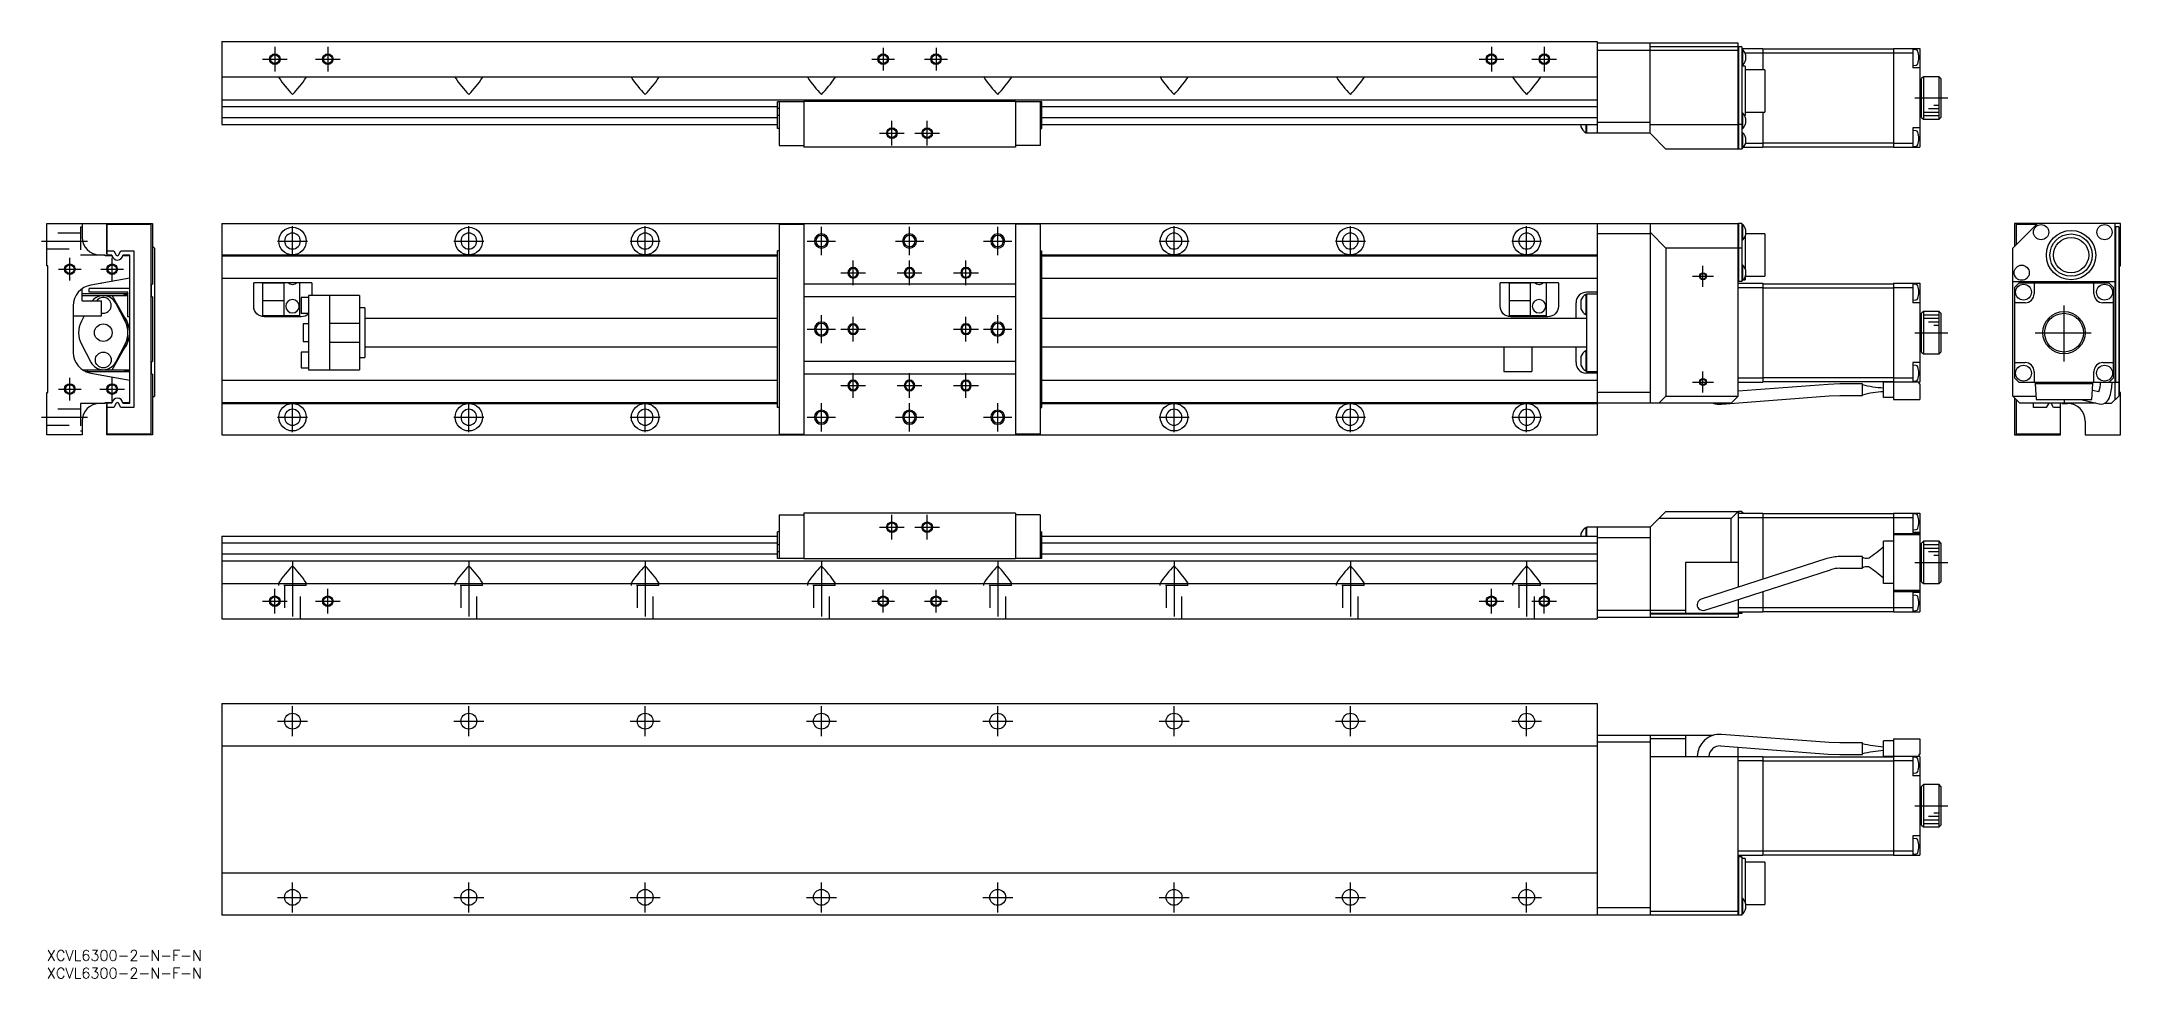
# Model space of a CAD drawing. Extents: x -2 to 588, y -8 to 258.
import ezdxf

# ---------------------------------------------------------------- set-up
doc = ezdxf.new("R2010")
doc.units = 0
doc.header["$LTSCALE"] = 0.5
doc.linetypes.add('CENTER', pattern=[50.8, 31.75, -6.35, 6.35, -6.35])
doc.linetypes.add('DASHED', pattern=[19.05, 12.7, -6.35])
for name, color, linetype in [('MSM_CENTER', 1, 'CENTER'), ('MSM_CONTINUOUS', 7, 'CONTINUOUS'), ('MSM_DASHED', 4, 'DASHED'), ('MSM_NARROW', 5, 'CONTINUOUS'), ('MSM_PART_NUMBER', 7, 'CONTINUOUS')]:
    doc.layers.add(name, color=color, linetype=linetype)
doc.styles.get("Standard").update_dxf_attribs({"font": 'txt.shx', "height": 3, "bigfont": 'bigfont.shx'})

# ---------------------------------------------------------------- blocks, each defined once
blk = doc.blocks.new('*U2')
at = {"layer": 'MSM_PART_NUMBER'}
blk.add_text('XCVL6300-2-N-F-N', height=3, dxfattribs=at).set_placement((0, -3))
blk = doc.blocks.new('*U3')
at = {"layer": 'MSM_PART_NUMBER'}
blk.add_text('XCVL6300-2-N-F-N', height=3, dxfattribs=at).set_placement((0, -8))

msp = doc.modelspace()

# ---------------------------------------------------------------- linework, layer by layer
at = {"layer": 'MSM_CENTER'}
for p, q in [((64.66, 256.34), (64.66, 249.34)), ((79.66, 256.34), (79.66, 249.34)), ((237.16, 256.07), (237.16, 249.61)), ((252.16, 256.07), (252.16, 249.61)), ((409.66, 256.34), (409.66, 249.34)), ((424.66, 256.34), (424.66, 249.34)), ((61.16, 252.84), (68.16, 252.84)), ((76.16, 252.84), (83.16, 252.84)), ((233.93, 252.84), (240.39, 252.84)), ((248.93, 252.84), (255.39, 252.84)), ((406.16, 252.84), (413.16, 252.84)), ((421.16, 252.84), (428.16, 252.84)), ((529.71, 241.84), (539.11, 241.84)), ((236.16, 231.84), (243.16, 231.84)), ((239.66, 228.34), (239.66, 235.34)), ((246.16, 231.84), (253.16, 231.84)), ((249.66, 228.34), (249.66, 235.34)), ((-1.5, 201.24), (11.5, 201.24)), ((65.41, 201.24), (73.91, 201.24)), ((69.66, 196.99), (69.66, 205.49)), ((115.41, 201.24), (123.91, 201.24)), ((119.66, 196.99), (119.66, 205.49)), ((165.41, 201.24), (173.91, 201.24)), ((169.66, 196.99), (169.66, 205.49)), ((215.66, 201.24), (223.66, 201.24)), ((219.66, 197.24), (219.66, 205.24)), ((240.66, 201.24), (248.66, 201.24)), ((244.66, 197.24), (244.66, 205.24)), ((265.66, 201.24), (273.66, 201.24)), ((269.66, 197.24), (269.66, 205.24)), ((315.41, 201.24), (323.91, 201.24)), ((319.66, 196.99), (319.66, 205.49)), ((365.41, 201.24), (373.91, 201.24)), ((369.66, 196.99), (369.66, 205.49)), ((415.41, 201.24), (423.91, 201.24)), ((419.66, 196.99), (419.66, 205.49)), ((6.5, 190.02), (6.5, 196.47)), ((18.5, 190.02), (18.5, 196.47)), ((228.66, 188.74), (228.66, 195.74)), ((244.66, 188.74), (244.66, 195.74)), ((260.66, 188.74), (260.66, 195.74)), ((3.27, 193.24), (9.73, 193.24)), ((15.27, 193.24), (21.73, 193.24)), ((225.16, 192.24), (232.16, 192.24)), ((241.16, 192.24), (248.16, 192.24)), ((257.16, 192.24), (264.16, 192.24)), ((466.66, 191.24), (472.66, 191.24)), ((469.66, 188.24), (469.66, 194.24)), ((572.05, 167.04), (572.05, 183.44)), ((219.66, 172.24), (219.66, 180.24)), ((228.66, 172.74), (228.66, 179.74)), ((260.66, 172.74), (260.66, 179.74)), ((269.66, 172.24), (269.66, 180.24)), ((215.66, 176.24), (223.66, 176.24)), ((225.16, 176.24), (232.16, 176.24)), ((257.16, 176.24), (264.16, 176.24)), ((265.66, 176.24), (273.66, 176.24)), ((529.71, 175.24), (539.11, 175.24)), ((563.85, 175.24), (580.25, 175.24)), ((3.27, 159.24), (9.73, 159.24)), ((6.5, 156.02), (6.5, 162.47)), ((15, 159.24), (22, 159.24)), ((18.5, 155.74), (18.5, 162.74)), ((225.16, 160.24), (232.16, 160.24)), ((228.66, 156.74), (228.66, 163.74)), ((241.16, 160.24), (248.16, 160.24)), ((244.66, 156.74), (244.66, 163.74)), ((257.16, 160.24), (264.16, 160.24)), ((260.66, 156.74), (260.66, 163.74)), ((466.66, 161.24), (472.66, 161.24)), ((469.66, 158.24), (469.66, 164.24)), ((69.66, 146.99), (69.66, 155.49)), ((119.66, 146.99), (119.66, 155.49)), ((169.66, 146.99), (169.66, 155.49)), ((219.66, 147.24), (219.66, 155.24)), ((244.66, 147.24), (244.66, 155.24)), ((269.66, 147.24), (269.66, 155.24)), ((319.66, 146.99), (319.66, 155.49)), ((369.66, 146.99), (369.66, 155.49)), ((419.66, 146.99), (419.66, 155.49)), ((-1.5, 151.24), (11.5, 151.24)), ((65.41, 151.24), (73.91, 151.24)), ((115.41, 151.24), (123.91, 151.24)), ((165.41, 151.24), (173.91, 151.24)), ((215.66, 151.24), (223.66, 151.24)), ((240.66, 151.24), (248.66, 151.24)), ((265.66, 151.24), (273.66, 151.24)), ((315.41, 151.24), (323.91, 151.24)), ((365.41, 151.24), (373.91, 151.24)), ((415.41, 151.24), (423.91, 151.24)), ((236.16, 120.04), (243.16, 120.04)), ((239.66, 116.54), (239.66, 123.54)), ((246.16, 120.04), (253.16, 120.04)), ((249.66, 116.54), (249.66, 123.54)), ((69.66, 110.54), (69.66, 92.04)), ((119.66, 110.54), (119.66, 92.04)), ((169.66, 110.54), (169.66, 92.04)), ((219.66, 110.54), (219.66, 92.04)), ((269.66, 110.54), (269.66, 92.04)), ((319.66, 110.54), (319.66, 92.04)), ((369.66, 110.54), (369.66, 92.04)), ((419.66, 110.54), (419.66, 92.04)), ((529.71, 110.04), (539.11, 110.04)), ((64.66, 95.54), (64.66, 102.54)), ((79.66, 95.54), (79.66, 102.54)), ((237.16, 95.81), (237.16, 102.27)), ((252.16, 95.81), (252.16, 102.27)), ((409.66, 95.54), (409.66, 102.54)), ((424.66, 95.54), (424.66, 102.54)), ((61.16, 99.04), (68.16, 99.04)), ((76.16, 99.04), (83.16, 99.04)), ((233.93, 99.04), (240.39, 99.04)), ((248.93, 99.04), (255.39, 99.04)), ((406.16, 99.04), (413.16, 99.04)), ((421.16, 99.04), (428.16, 99.04)), ((65.41, 65), (73.91, 65)), ((69.66, 60.75), (69.66, 69.25)), ((115.41, 65), (123.91, 65)), ((119.66, 60.75), (119.66, 69.25)), ((165.41, 65), (173.91, 65)), ((169.66, 60.75), (169.66, 69.25)), ((215.41, 65), (223.91, 65)), ((219.66, 60.75), (219.66, 69.25)), ((265.41, 65), (273.91, 65)), ((269.66, 60.75), (269.66, 69.25)), ((315.41, 65), (323.91, 65)), ((319.66, 60.75), (319.66, 69.25)), ((365.41, 65), (373.91, 65)), ((369.66, 60.75), (369.66, 69.25)), ((415.41, 65), (423.91, 65)), ((419.66, 60.75), (419.66, 69.25)), ((529.71, 41), (539.11, 41)), ((69.66, 10.75), (69.66, 19.25)), ((119.66, 10.75), (119.66, 19.25)), ((169.66, 10.75), (169.66, 19.25)), ((219.66, 10.75), (219.66, 19.25)), ((269.66, 10.75), (269.66, 19.25)), ((319.66, 10.75), (319.66, 19.25)), ((369.66, 10.75), (369.66, 19.25)), ((419.66, 10.75), (419.66, 19.25)), ((65.41, 15), (73.91, 15)), ((115.41, 15), (123.91, 15)), ((165.41, 15), (173.91, 15)), ((215.41, 15), (223.91, 15)), ((265.41, 15), (273.91, 15)), ((315.41, 15), (323.91, 15)), ((365.41, 15), (373.91, 15)), ((415.41, 15), (423.91, 15))]:
    msp.add_line(p, q, dxfattribs=at)
at = {"layer": 'MSM_CONTINUOUS'}
for p, q in [((49.66, 257.84), (439.66, 257.84)), ((49.66, 257.84), (49.66, 234.34)), ((439.66, 257.84), (439.66, 231.84)), ((49.66, 247.84), (439.66, 247.84)), ((65.92, 247.84), (65.76, 247.71)), ((65.76, 247.71), (65.79, 247.6)), ((73.41, 247.84), (73.56, 247.71)), ((73.56, 247.71), (73.54, 247.6)), ((115.92, 247.84), (115.76, 247.71)), ((115.76, 247.71), (115.79, 247.6)), ((123.41, 247.84), (123.56, 247.71)), ((123.56, 247.71), (123.54, 247.6)), ((165.92, 247.84), (165.76, 247.71)), ((165.76, 247.71), (165.79, 247.6)), ((173.41, 247.84), (173.56, 247.71)), ((173.56, 247.71), (173.54, 247.6)), ((215.92, 247.84), (215.76, 247.71)), ((215.76, 247.71), (215.79, 247.6)), ((223.41, 247.84), (223.56, 247.71)), ((223.56, 247.71), (223.54, 247.6)), ((265.92, 247.84), (265.76, 247.71)), ((265.76, 247.71), (265.79, 247.6)), ((273.41, 247.84), (273.56, 247.71)), ((273.56, 247.71), (273.54, 247.6)), ((315.92, 247.84), (315.76, 247.71)), ((315.76, 247.71), (315.79, 247.6)), ((323.41, 247.84), (323.56, 247.71)), ((323.56, 247.71), (323.54, 247.6)), ((365.92, 247.84), (365.76, 247.71)), ((365.76, 247.71), (365.79, 247.6)), ((373.41, 247.84), (373.56, 247.71)), ((373.56, 247.71), (373.54, 247.6)), ((415.92, 247.84), (415.76, 247.71)), ((415.76, 247.71), (415.79, 247.6)), ((423.41, 247.84), (423.56, 247.71)), ((423.56, 247.71), (423.54, 247.6)), ((49.66, 241.34), (439.66, 241.34)), ((49.66, 239.38), (207.16, 239.38)), ((49.66, 236.31), (207.16, 236.31)), ((214.66, 240.74), (207.16, 240.74)), ((207.16, 233.14), (207.16, 240.74)), ((207.66, 238.87), (207.16, 238.87)), ((207.66, 236.82), (207.16, 236.82)), ((207.66, 240.74), (207.66, 228.34)), ((214.66, 240.84), (214.66, 227.84)), ((274.66, 240.84), (214.66, 240.84)), ((274.66, 240.84), (274.66, 227.84)), ((282.16, 240.74), (274.66, 240.74)), ((281.66, 240.74), (281.66, 228.34)), ((281.66, 238.87), (282.16, 238.87)), ((281.66, 236.82), (282.16, 236.82)), ((282.16, 233.14), (282.16, 240.74)), ((282.16, 239.38), (439.66, 239.38)), ((282.16, 236.31), (439.66, 236.31)), ((49.66, 234.34), (207.16, 234.34)), ((207.66, 233.14), (207.16, 233.14)), ((281.66, 233.14), (282.16, 233.14)), ((282.16, 234.34), (439.66, 234.34)), ((435.01, 234.34), (435.01, 233.63)), ((436.46, 234.34), (436.46, 231.98)), ((436.46, 231.98), (436.66, 231.98)), ((436.66, 234.34), (436.66, 231.84)), ((454.66, 231.84), (436.66, 231.84)), ((454.66, 234.84), (439.66, 234.84)), ((207.66, 228.34), (214.66, 228.34)), ((274.66, 227.84), (214.66, 227.84)), ((281.66, 228.34), (274.66, 228.34)), ((49.66, 206.24), (49.66, 146.24)), ((207.66, 206.04), (214.66, 206.04)), ((207.66, 206.04), (207.66, 146.44)), ((214.66, 206.24), (214.66, 146.24)), ((274.66, 206.24), (274.66, 146.24)), ((281.66, 206.04), (274.66, 206.04)), ((281.66, 206.04), (281.66, 146.44)), ((439.66, 206.24), (439.66, 146.24)), ((454.66, 203.24), (439.66, 203.24)), ((49.66, 197.34), (207.16, 197.34)), ((49.66, 197.04), (207.16, 197.04)), ((207.16, 154.04), (207.16, 198.44)), ((207.66, 198.44), (207.16, 198.44)), ((281.66, 198.44), (282.16, 198.44)), ((282.16, 154.04), (282.16, 198.44)), ((282.16, 197.34), (439.66, 197.34)), ((282.16, 197.04), (439.66, 197.04)), ((49.66, 190.69), (207.16, 190.69)), ((75.16, 189.37), (58.66, 189.37)), ((58.66, 182.74), (58.66, 189.37)), ((61.16, 189.37), (61.16, 180.04)), ((67.16, 189.24), (61.16, 189.24)), ((67.16, 189.37), (67.16, 180.04)), ((71.66, 189.37), (71.66, 180.04)), ((75.16, 189.37), (75.16, 185.74)), ((274.66, 189.04), (214.66, 189.04)), ((282.16, 190.69), (439.66, 190.69)), ((428.66, 189.37), (412.16, 189.37)), ((412.16, 182.74), (412.16, 189.37)), ((414.66, 189.37), (414.66, 180.04)), ((420.66, 189.24), (414.66, 189.24)), ((420.66, 189.37), (420.66, 180.04)), ((425.16, 189.37), (425.16, 180.04)), ((428.66, 189.37), (428.66, 182.74)), ((67.16, 184.24), (61.16, 184.24)), ((72.16, 185.24), (72.16, 180.74)), ((74.16, 185.24), (72.16, 185.24)), ((74.16, 185.74), (74.16, 164.74)), ((88.66, 185.74), (74.16, 185.74)), ((80.16, 185.74), (80.16, 164.74)), ((88.66, 185.74), (88.66, 164.74)), ((274.66, 185.44), (214.66, 185.44)), ((420.66, 184.24), (414.66, 184.24)), ((433.66, 179.24), (433.66, 183.73)), ((435.01, 184.45), (435.01, 182.03)), ((436.46, 186.1), (436.46, 180.38)), ((436.66, 186.1), (436.46, 186.1)), ((439.66, 186.73), (436.66, 186.73)), ((436.66, 186.24), (439.66, 186.24)), ((436.66, 186.24), (436.66, 164.24)), ((71.66, 180.04), (61.16, 180.04)), ((72.16, 179.74), (61.66, 179.74)), ((72.16, 180.74), (74.16, 180.74)), ((72.66, 177.74), (72.66, 172.74)), ((74.16, 177.74), (72.66, 177.74)), ((80.16, 177.95), (88.66, 177.95)), ((90.16, 182.24), (88.66, 182.24)), ((90.16, 182.24), (90.16, 168.24)), ((207.16, 179.24), (90.16, 179.24)), ((436.66, 179.24), (282.16, 179.24)), ((425.16, 180.04), (414.66, 180.04)), ((425.66, 179.74), (415.16, 179.74)), ((436.46, 180.38), (436.66, 180.38)), ((72.66, 172.74), (74.16, 172.74)), ((80.16, 172.54), (88.66, 172.54)), ((90.16, 171.24), (207.16, 171.24)), ((282.16, 171.24), (436.66, 171.24)), ((413.16, 171.24), (413.16, 164.24)), ((421.16, 171.24), (421.16, 164.24)), ((433.66, 166.73), (433.66, 171.24)), ((72.16, 169.74), (72.16, 165.24)), ((74.16, 169.74), (72.16, 169.74)), ((72.16, 165.24), (74.16, 165.24)), ((88.66, 168.24), (90.16, 168.24)), ((274.66, 167.04), (214.66, 167.04)), ((435.01, 168.45), (435.01, 166.03)), ((436.46, 170.1), (436.46, 164.38)), ((436.66, 170.1), (436.46, 170.1)), ((49.66, 161.8), (207.16, 161.8)), ((74.16, 164.74), (88.66, 164.74)), ((274.66, 163.44), (214.66, 163.44)), ((282.16, 161.8), (439.66, 161.8)), ((413.16, 164.24), (421.16, 164.24)), ((436.46, 164.38), (436.66, 164.38)), ((436.66, 164.24), (439.66, 164.24)), ((439.66, 163.73), (436.66, 163.73)), ((49.66, 155.44), (207.16, 155.44)), ((49.66, 155.14), (207.16, 155.14)), ((207.66, 154.04), (207.16, 154.04)), ((281.66, 154.04), (282.16, 154.04)), ((282.16, 155.44), (439.66, 155.44)), ((282.16, 155.14), (439.66, 155.14)), ((454.66, 158.24), (439.66, 158.24)), ((49.66, 146.24), (439.66, 146.24)), ((207.66, 146.44), (214.66, 146.44)), ((281.66, 146.44), (274.66, 146.44)), ((274.66, 124.04), (214.66, 124.04)), ((214.66, 124.04), (214.66, 111.04)), ((274.66, 124.04), (274.66, 111.04)), ((207.66, 118.74), (207.16, 118.74)), ((207.16, 111.14), (207.16, 118.74)), ((207.66, 123.54), (207.66, 111.14)), ((207.66, 123.54), (214.66, 123.54)), ((281.66, 123.54), (274.66, 123.54)), ((281.66, 123.54), (281.66, 111.14)), ((281.66, 118.74), (282.16, 118.74)), ((282.16, 111.14), (282.16, 118.74)), ((435.01, 118.25), (435.01, 117.54)), ((436.46, 119.9), (436.46, 117.54)), ((436.66, 119.9), (436.46, 119.9)), ((454.66, 120.04), (436.66, 120.04)), ((436.66, 120.04), (436.66, 117.54)), ((439.66, 120.04), (439.66, 94.04)), ((49.66, 117.54), (49.66, 94.04)), ((49.66, 117.54), (207.16, 117.54)), ((49.66, 115.58), (207.16, 115.58)), ((49.66, 112.5), (207.16, 112.5)), ((207.66, 115.06), (207.16, 115.06)), ((207.66, 113.01), (207.16, 113.01)), ((281.66, 115.06), (282.16, 115.06)), ((281.66, 113.01), (282.16, 113.01)), ((282.16, 117.54), (439.66, 117.54)), ((282.16, 115.58), (439.66, 115.58)), ((282.16, 112.5), (439.66, 112.5)), ((454.66, 117.04), (439.66, 117.04)), ((49.66, 110.54), (439.66, 110.54)), ((214.66, 111.14), (207.16, 111.14)), ((274.66, 111.04), (214.66, 111.04)), ((282.16, 111.14), (274.66, 111.14)), ((49.66, 104.04), (439.66, 104.04)), ((65.76, 104.17), (65.79, 104.28)), ((65.92, 104.04), (65.76, 104.17)), ((73.41, 104.04), (73.56, 104.17)), ((73.56, 104.17), (73.54, 104.28)), ((115.76, 104.17), (115.79, 104.28)), ((115.92, 104.04), (115.76, 104.17)), ((123.41, 104.04), (123.56, 104.17)), ((123.56, 104.17), (123.54, 104.28)), ((165.76, 104.17), (165.79, 104.28)), ((165.92, 104.04), (165.76, 104.17)), ((173.41, 104.04), (173.56, 104.17)), ((173.56, 104.17), (173.54, 104.28)), ((215.76, 104.17), (215.79, 104.28)), ((215.92, 104.04), (215.76, 104.17)), ((223.41, 104.04), (223.56, 104.17)), ((223.56, 104.17), (223.54, 104.28)), ((265.76, 104.17), (265.79, 104.28)), ((265.92, 104.04), (265.76, 104.17)), ((273.41, 104.04), (273.56, 104.17)), ((273.56, 104.17), (273.54, 104.28)), ((315.76, 104.17), (315.79, 104.28)), ((315.92, 104.04), (315.76, 104.17)), ((323.41, 104.04), (323.56, 104.17)), ((323.56, 104.17), (323.54, 104.28)), ((365.76, 104.17), (365.79, 104.28)), ((365.92, 104.04), (365.76, 104.17)), ((373.41, 104.04), (373.56, 104.17)), ((373.56, 104.17), (373.54, 104.28)), ((415.76, 104.17), (415.79, 104.28)), ((415.92, 104.04), (415.76, 104.17)), ((423.41, 104.04), (423.56, 104.17)), ((423.56, 104.17), (423.54, 104.28)), ((49.66, 94.04), (439.66, 94.04)), ((49.66, 70), (439.66, 70)), ((49.66, 70), (49.66, 10)), ((439.66, 70), (439.66, 10)), ((454.66, 59), (439.66, 59)), ((49.66, 58), (439.66, 58)), ((49.66, 22), (439.66, 22)), ((454.66, 12), (439.66, 12))]:
    msp.add_line(p, q, dxfattribs=at)
at = {"layer": 'MSM_CONTINUOUS', "color": 7}
for p, q in [((479.66, 257.34), (439.66, 257.34)), ((479.66, 255.34), (439.66, 255.34)), ((454.66, 231.84), (454.66, 257.34)), ((479.66, 256.34), (454.66, 256.34)), ((479.66, 256.44), (479.56, 256.34)), ((479.66, 256.44), (479.66, 257.34)), ((479.66, 227.34), (479.66, 256.34)), ((479.76, 256.34), (479.66, 256.24)), ((479.76, 256.34), (479.76, 227.34)), ((480.66, 256.34), (479.76, 256.34)), ((480.66, 256.34), (480.66, 227.34)), ((480.66, 255.84), (486.66, 255.84)), ((480.96, 255.49), (480.66, 255.49)), ((480.96, 251.19), (480.96, 255.49)), ((481.57, 254.64), (486.66, 254.64)), ((486.66, 255.84), (486.66, 249.84)), ((486.66, 255.74), (523.66, 255.74)), ((486.66, 254.6), (523.66, 254.6)), ((523.66, 255.84), (523.66, 227.84)), ((523.66, 255.84), (531.16, 255.84)), ((523.66, 254.64), (529.16, 254.64)), ((529.16, 255.84), (529.16, 250.34)), ((530.15, 255.51), (529.16, 255.59)), ((531.16, 255.84), (531.16, 227.84)), ((480.66, 251.19), (480.96, 251.19)), ((481.66, 250.84), (480.66, 250.84)), ((481.66, 250.84), (481.66, 236.84)), ((487.16, 249.84), (481.66, 249.84)), ((487.16, 249.84), (487.16, 237.84)), ((529.16, 251.09), (530.15, 251.18)), ((531.16, 250.34), (529.16, 250.34)), ((532.16, 247.84), (531.66, 247.34)), ((536.66, 247.84), (532.16, 247.84)), ((532.16, 247.84), (532.16, 235.84)), ((537.16, 247.34), (536.66, 247.84)), ((536.66, 235.84), (536.66, 247.84)), ((531.66, 244.34), (531.16, 244.34)), ((531.66, 236.34), (531.66, 247.34)), ((537.16, 247.34), (537.16, 236.34)), ((480.96, 237.49), (480.66, 237.49)), ((480.96, 233.19), (480.96, 237.49)), ((481.46, 236.84), (481.66, 236.84)), ((481.66, 237.84), (487.16, 237.84)), ((486.66, 237.84), (486.66, 227.84)), ((531.16, 239.34), (531.66, 239.34)), ((531.66, 236.34), (532.16, 235.84)), ((532.16, 235.84), (536.66, 235.84)), ((536.66, 235.84), (537.16, 236.34)), ((454.66, 234.34), (479.66, 234.34)), ((454.66, 231.84), (459.16, 227.34)), ((479.66, 234.39), (479.76, 234.34)), ((480.66, 234.34), (479.76, 234.34)), ((480.66, 233.19), (480.96, 233.19)), ((480.96, 231.99), (480.66, 231.99)), ((480.96, 227.69), (480.96, 231.99)), ((529.16, 233.34), (529.16, 227.84)), ((531.16, 233.34), (529.16, 233.34)), ((530.15, 232.51), (529.16, 232.59)), ((479.66, 227.34), (459.16, 227.34)), ((479.66, 227.44), (479.76, 227.34)), ((480.66, 227.34), (479.76, 227.34)), ((480.66, 227.69), (480.96, 227.69)), ((481.1, 227.84), (486.66, 227.84)), ((481.76, 229.04), (486.66, 229.04)), ((486.66, 229.09), (523.66, 229.09)), ((486.66, 227.94), (523.66, 227.94)), ((523.66, 229.04), (529.16, 229.04)), ((523.66, 227.84), (531.16, 227.84)), ((529.16, 228.09), (530.15, 228.18)), ((0, 206.24), (30, 206.24)), ((0, 194.24), (0, 206.24)), ((10, 206.24), (10, 202.34)), ((17, 206.14), (10, 206.14)), ((17, 197.64), (17, 206.24)), ((17.1, 197.24), (17.1, 206.04)), ((17.1, 206.04), (29.5, 206.04)), ((29.5, 206.04), (29.5, 146.44)), ((30, 206.24), (30, 189.04)), ((49.66, 206.24), (479.66, 206.24)), ((454.66, 206.24), (454.66, 155.24)), ((454.66, 203.74), (459.16, 199.24)), ((479.66, 157.24), (479.66, 206.24)), ((479.66, 206.14), (479.76, 206.24)), ((479.76, 206.24), (479.76, 189.74)), ((480.66, 206.24), (479.76, 206.24)), ((480.66, 206.24), (480.66, 189.74)), ((480.96, 205.89), (480.66, 205.89)), ((480.66, 201.59), (480.96, 201.59)), ((480.96, 201.59), (480.96, 205.89)), ((481.66, 202.67), (481.66, 193.32)), ((487.16, 203.24), (481.82, 203.24)), ((487.16, 203.24), (487.16, 191.24)), ((564.55, 206.24), (557.55, 199.24)), ((588.05, 206.24), (558.05, 206.24)), ((558.05, 206.24), (558.05, 199.74)), ((558.55, 206.04), (564.35, 206.04)), ((558.55, 200.24), (558.55, 206.04)), ((586.55, 156.24), (586.55, 206.24)), ((587.55, 205.24), (586.55, 205.24)), ((586.65, 205.24), (586.65, 161.24)), ((587.55, 205.24), (587.55, 157.24)), ((588.05, 194.24), (588.05, 206.24)), ((15, 197.34), (16.5, 197.34)), ((16.5, 197.04), (16.5, 197.34)), ((18.46, 197.04), (16.5, 197.04)), ((17.1, 197.64), (17, 197.64)), ((17.1, 198.44), (18.98, 198.44)), ((18.43, 197.24), (17.1, 197.24)), ((18.98, 198.44), (19.66, 197.25)), ((20.34, 197.25), (21.02, 198.44)), ((21.02, 198.44), (24.7, 198.44)), ((23.5, 197.04), (21.54, 197.04)), ((23.5, 197.24), (21.57, 197.24)), ((23.5, 155.24), (23.5, 197.24)), ((24.7, 198.44), (24.7, 154.04)), ((30, 199.74), (30.5, 199.24)), ((30.5, 199.24), (30.5, 157.24)), ((459.16, 199.24), (459.16, 157.24)), ((479.66, 199.24), (459.16, 199.24)), ((479.66, 199.2), (479.76, 199.24)), ((480.66, 199.24), (479.76, 199.24)), ((557.55, 157.24), (557.55, 199.24)), ((0.3, 194.24), (0, 194.24)), ((0.3, 158.24), (0.3, 194.24)), ((23.5, 190.69), (12.46, 188.74)), ((15.29, 189.24), (15.5, 189.24)), ((15.5, 189.28), (15.5, 189.24)), ((29.65, 189.04), (30, 189.04)), ((29.65, 185.44), (29.65, 189.04)), ((479.66, 189.84), (479.76, 189.74)), ((479.66, 189.24), (486.66, 189.24)), ((480.66, 189.74), (479.76, 189.74)), ((480.96, 194.39), (480.66, 194.39)), ((480.66, 190.09), (480.96, 190.09)), ((480.96, 190.09), (480.96, 194.39)), ((481.1, 190.24), (481.66, 190.24)), ((481.66, 191.17), (481.66, 190.24)), ((481.69, 191.24), (487.16, 191.24)), ((486.66, 189.24), (486.66, 161.24)), ((486.66, 189.14), (523.66, 189.14)), ((523.66, 189.24), (531.16, 189.24)), ((523.66, 189.24), (523.66, 156.24)), ((529.16, 189.24), (529.16, 183.74)), ((530.15, 188.91), (529.16, 188.99)), ((531.16, 189.24), (531.16, 161.24)), ((557.55, 189.74), (586.55, 189.74)), ((559.25, 189.24), (558.05, 188.04)), ((584.85, 189.24), (559.25, 189.24)), ((563.55, 189.24), (563.55, 186.24)), ((580.55, 186.24), (580.55, 189.24)), ((586.05, 188.04), (584.85, 189.24)), ((587.75, 194.24), (588.05, 194.24)), ((587.75, 158.24), (587.75, 194.24)), ((7.5, 182.84), (7.5, 169.65)), ((10, 184.24), (10, 187.71)), ((23, 186.24), (10, 186.24)), ((10, 185.74), (23, 185.74)), ((10, 184.24), (15.5, 184.24)), ((23.5, 187.74), (12, 187.74)), ((12, 186.74), (12, 187.74)), ((23, 186.74), (12, 186.74)), ((15.5, 180.04), (15.5, 184.24)), ((23, 177.95), (18.5, 185.74)), ((22.21, 178.48), (19.55, 183.59)), ((23, 179.74), (23, 186.74)), ((30, 185.44), (29.65, 185.44)), ((30, 185.44), (30, 167.04)), ((479.66, 188.04), (486.66, 188.04)), ((486.66, 188), (523.66, 188)), ((523.66, 188.04), (529.16, 188.04)), ((529.16, 184.49), (530.15, 184.58)), ((531.16, 183.74), (529.16, 183.74)), ((558.05, 188.04), (558.05, 162.44)), ((561.05, 183.74), (558.05, 183.74)), ((586.05, 183.74), (583.05, 183.74)), ((586.05, 162.44), (586.05, 188.04)), ((7.5, 180.04), (15.5, 180.04)), ((10.61, 180.04), (9.79, 178.48)), ((23.5, 179.74), (23, 179.74)), ((23, 172.54), (23, 177.95)), ((531.66, 177.74), (531.16, 177.74)), ((532.16, 181.24), (531.66, 180.74)), ((531.66, 169.74), (531.66, 180.74)), ((532.16, 181.24), (532.16, 169.24)), ((536.66, 181.24), (532.16, 181.24)), ((536.66, 169.24), (536.66, 181.24)), ((537.16, 180.74), (536.66, 181.24)), ((537.16, 180.74), (537.16, 169.74)), ((9.79, 172.01), (12.45, 166.9)), ((18.5, 164.74), (23, 172.54)), ((19.55, 166.9), (22.21, 172.01)), ((531.16, 172.74), (531.66, 172.74)), ((29.65, 167.04), (30, 167.04)), ((29.65, 163.44), (29.65, 167.04)), ((529.16, 166.74), (529.16, 161.24)), ((531.16, 166.74), (529.16, 166.74)), ((530.15, 165.91), (529.16, 165.99)), ((531.66, 169.74), (532.16, 169.24)), ((532.16, 169.24), (536.66, 169.24)), ((536.66, 169.24), (537.16, 169.74)), ((558.05, 166.74), (561.05, 166.74)), ((583.05, 166.74), (586.05, 166.74)), ((10.05, 164.74), (23.5, 164.74)), ((10.9, 164.24), (23.5, 164.24)), ((11.5, 164.24), (11.5, 164.74)), ((12.46, 163.74), (23.5, 161.8)), ((30, 163.44), (29.65, 163.44)), ((30, 163.44), (30, 146.24)), ((479.66, 162.44), (486.66, 162.44)), ((479.66, 161.34), (479.76, 161.24)), ((505.21, 160.57), (479.66, 158.65)), ((479.76, 161.24), (486.66, 161.24)), ((486.66, 162.49), (523.66, 162.49)), ((486.66, 161.34), (523.66, 161.34)), ((508.48, 160.69), (505.21, 160.57)), ((514.86, 160.69), (508.48, 160.69)), ((514.86, 157.39), (514.86, 160.69)), ((520.86, 156.84), (520.86, 161.24)), ((531.16, 161.24), (520.86, 161.24)), ((523.66, 162.44), (529.16, 162.44)), ((529.16, 161.49), (530.15, 161.58)), ((530.86, 161.24), (530.86, 160.74)), ((531.16, 160.74), (530.86, 160.74)), ((531.16, 160.74), (531.16, 156.24)), ((558.05, 162.44), (559.25, 161.24)), ((559.25, 161.24), (586.55, 161.24)), ((563.55, 164.24), (563.55, 161.24)), ((563.8, 161.24), (563.83, 160.74)), ((580.26, 160.74), (563.83, 160.74)), ((563.83, 160.74), (564.15, 156.24)), ((579.95, 156.24), (580.26, 160.74)), ((580.26, 160.74), (580.3, 161.24)), ((580.55, 161.24), (580.55, 164.24)), ((584.85, 161.24), (586.05, 162.44)), ((586.65, 161.24), (586.55, 161.34)), ((586.65, 161.24), (587.55, 161.24)), ((0, 158.24), (0.3, 158.24)), ((0, 146.24), (0, 158.24)), ((16.5, 155.14), (15, 155.14)), ((16.5, 155.44), (18.46, 155.44)), ((16.5, 155.14), (16.5, 155.44)), ((16.5, 155.34), (18.44, 155.34)), ((18.43, 155.24), (16.5, 155.24)), ((17, 146.24), (17, 154.84)), ((17, 154.84), (17.1, 154.84)), ((17.1, 146.44), (17.1, 155.24)), ((18.98, 154.04), (17.1, 154.04)), ((19.66, 155.24), (18.98, 154.04)), ((21.02, 154.04), (20.34, 155.24)), ((24.7, 154.04), (21.02, 154.04)), ((21.54, 155.44), (23.5, 155.44)), ((21.56, 155.34), (23.5, 155.34)), ((21.57, 155.24), (23.5, 155.24)), ((23.2, 155.44), (23, 155.24)), ((30.5, 157.24), (30, 156.74)), ((477.66, 155.24), (439.66, 155.24)), ((459.16, 157.24), (457.16, 155.24)), ((459.16, 157.24), (479.66, 157.24)), ((474.89, 154.98), (505.46, 157.28)), ((477.66, 155.24), (479.66, 157.24)), ((505.46, 157.28), (508.48, 157.39)), ((508.48, 157.39), (514.86, 157.39)), ((523.66, 156.84), (520.86, 156.84)), ((523.66, 156.24), (531.16, 156.24)), ((559.55, 155.24), (557.55, 157.24)), ((557.55, 157.24), (564.08, 157.24)), ((558.05, 156.74), (558.05, 146.24)), ((558.55, 146.44), (558.55, 156.24)), ((581.07, 155.24), (559.55, 155.24)), ((563.35, 154.04), (563.35, 155.24)), ((567.02, 154.04), (563.35, 154.04)), ((564.15, 156.24), (579.95, 156.24)), ((567.71, 155.24), (567.02, 154.04)), ((569.07, 154.04), (568.38, 155.24)), ((570.95, 154.04), (569.07, 154.04)), ((570.95, 155.24), (570.95, 146.44)), ((571.05, 154.84), (570.95, 154.84)), ((571.05, 146.24), (571.05, 154.84)), ((571.55, 155.14), (571.55, 155.24)), ((571.55, 155.14), (573.05, 155.14)), ((572.05, 156.24), (572.05, 155.24)), ((576.79, 156.24), (582.03, 155.02)), ((581.97, 158.42), (580.13, 158.85)), ((582.03, 155.02), (582.04, 155.02)), ((583.57, 155.24), (585.55, 155.24)), ((585.55, 155.24), (587.55, 157.24)), ((588.05, 158.24), (587.75, 158.24)), ((588.05, 146.24), (588.05, 158.24)), ((10, 150.14), (10, 146.24)), ((578.05, 150.14), (578.05, 146.24)), ((10, 146.24), (0, 146.24)), ((30, 146.24), (17, 146.24)), ((29.5, 146.44), (17.1, 146.44)), ((558.05, 146.24), (571.05, 146.24)), ((570.95, 146.44), (558.55, 146.44)), ((578.05, 146.24), (588.05, 146.24)), ((454.66, 120.04), (459.16, 124.54)), ((459.16, 124.54), (479.66, 124.54)), ((477.66, 122.54), (479.66, 124.54)), ((479.66, 124.54), (479.66, 103)), ((479.66, 124.44), (479.76, 124.54)), ((479.66, 124.04), (486.66, 124.04)), ((479.76, 124.54), (479.76, 124.04)), ((480.66, 124.54), (479.76, 124.54)), ((480.66, 124.54), (480.66, 124.04)), ((480.96, 124.19), (480.66, 124.19)), ((480.96, 124.04), (480.96, 124.19)), ((486.66, 124.04), (486.66, 105.26)), ((486.66, 123.94), (523.66, 123.94)), ((523.66, 124.04), (523.66, 96.04)), ((523.66, 124.04), (531.16, 124.04)), ((529.16, 124.04), (529.16, 118.54)), ((531.16, 124.04), (531.16, 96.04)), ((454.66, 120.04), (454.66, 94.54)), ((477.66, 122.54), (457.16, 122.54)), ((477.66, 110.04), (477.66, 122.54)), ((479.66, 122.94), (479.76, 122.84)), ((479.76, 122.84), (486.66, 122.84)), ((479.76, 103.03), (479.76, 122.84)), ((486.66, 122.8), (523.66, 122.8)), ((523.66, 122.84), (529.16, 122.84)), ((523.66, 118.29), (530.86, 118.29)), ((523.66, 117.94), (531.16, 117.94)), ((530.15, 123.7), (529.16, 123.79)), ((529.16, 119.29), (530.15, 119.38)), ((531.16, 118.54), (529.16, 118.54)), ((530.86, 118.29), (530.86, 118.25)), ((531.16, 118.25), (530.86, 118.25)), ((520.86, 104.04), (520.86, 116.04)), ((523.66, 116.04), (520.86, 116.04)), ((531.66, 112.54), (531.16, 112.54)), ((532.16, 116.04), (531.66, 115.54)), ((531.66, 104.54), (531.66, 115.54)), ((532.16, 116.04), (532.16, 104.04)), ((536.66, 116.04), (532.16, 116.04)), ((536.66, 104.04), (536.66, 116.04)), ((537.16, 115.54), (536.66, 116.04)), ((537.16, 115.54), (537.16, 104.54)), ((464.66, 110.04), (464.66, 95.54)), ((479.66, 110.04), (464.66, 110.04)), ((504.83, 111.12), (469.17, 99.61)), ((475.27, 98.11), (505.84, 107.98)), ((514.86, 111.69), (508.48, 111.69)), ((508.48, 108.39), (514.86, 108.39)), ((514.86, 108.39), (514.86, 111.69)), ((516.72, 108.78), (516.81, 108.74)), ((531.16, 107.54), (531.66, 107.54)), ((486.66, 101.79), (486.66, 96.04)), ((523.66, 104.04), (520.86, 104.04)), ((523.66, 102.14), (531.16, 102.14)), ((523.66, 101.79), (530.86, 101.79)), ((529.16, 101.54), (529.16, 96.04)), ((531.16, 101.54), (529.16, 101.54)), ((530.15, 100.7), (529.16, 100.79)), ((531.16, 101.82), (530.86, 101.82)), ((530.86, 101.82), (530.86, 101.79)), ((531.66, 104.54), (532.16, 104.04)), ((532.16, 104.04), (536.66, 104.04)), ((536.66, 104.04), (537.16, 104.54)), ((439.66, 96.54), (464.66, 96.54)), ((439.66, 94.54), (479.66, 94.54)), ((479.66, 95.54), (454.66, 95.54)), ((454.66, 95.44), (479.66, 95.44)), ((470.18, 96.47), (475.27, 98.11)), ((479.66, 95.44), (479.56, 95.54)), ((479.66, 99.53), (479.66, 95.54)), ((479.76, 97.24), (479.66, 97.14)), ((479.66, 96.04), (486.66, 96.04)), ((479.76, 95.54), (479.66, 95.64)), ((479.66, 95.44), (479.66, 94.54)), ((479.76, 97.24), (479.76, 99.56)), ((479.76, 97.24), (486.66, 97.24)), ((479.76, 96.04), (479.76, 95.54)), ((480.66, 95.54), (479.76, 95.54)), ((480.66, 96.04), (480.66, 95.54)), ((486.66, 97.28), (523.66, 97.28)), ((486.66, 96.14), (523.66, 96.14)), ((523.66, 97.24), (529.16, 97.24)), ((523.66, 96.04), (531.16, 96.04)), ((529.16, 96.29), (530.15, 96.38)), ((439.66, 61), (472.59, 61)), ((454.66, 61), (454.66, 10)), ((464.66, 60), (454.66, 60)), ((464.66, 61), (464.66, 55)), ((505.46, 58.96), (474.89, 61.26)), ((508.48, 58.85), (505.46, 58.96)), ((520.86, 55), (520.86, 59.4)), ((523.66, 59.4), (520.86, 59.4)), ((523.66, 60), (523.66, 27)), ((523.66, 60), (531.16, 60)), ((531.16, 60), (531.16, 55.5)), ((454.66, 55), (479.66, 55)), ((474.64, 57.97), (505.21, 55.67)), ((479.66, 10), (479.66, 57.59)), ((479.76, 55), (479.66, 54.9)), ((479.66, 53.8), (486.66, 53.8)), ((479.76, 55), (486.66, 55)), ((486.66, 55), (486.66, 27)), ((486.66, 54.9), (523.66, 54.9)), ((486.66, 53.76), (523.66, 53.76)), ((505.21, 55.67), (508.48, 55.55)), ((514.86, 58.85), (508.48, 58.85)), ((508.48, 55.55), (514.86, 55.55)), ((514.86, 55.55), (514.86, 58.85)), ((531.16, 55), (520.86, 55)), ((523.66, 53.8), (529.16, 53.8)), ((529.16, 55), (529.16, 49.5)), ((530.15, 54.66), (529.16, 54.75)), ((531.16, 55.5), (530.86, 55.5)), ((530.86, 55.5), (530.86, 55)), ((531.16, 55), (531.16, 27)), ((529.16, 50.25), (530.15, 50.34)), ((531.16, 49.5), (529.16, 49.5)), ((531.66, 43.5), (531.16, 43.5)), ((532.16, 47), (531.66, 46.5)), ((531.66, 35.5), (531.66, 46.5)), ((532.16, 47), (532.16, 35)), ((536.66, 47), (532.16, 47)), ((536.66, 35), (536.66, 47)), ((537.16, 46.5), (536.66, 47)), ((537.16, 46.5), (537.16, 35.5)), ((531.16, 38.5), (531.66, 38.5)), ((531.66, 35.5), (532.16, 35)), ((536.66, 35), (537.16, 35.5)), ((531.16, 32.5), (529.16, 32.5)), ((529.16, 32.5), (529.16, 27)), ((530.15, 31.66), (529.16, 31.75)), ((532.16, 35), (536.66, 35)), ((479.66, 28.2), (486.66, 28.2)), ((479.66, 27), (486.66, 27)), ((479.76, 26.5), (479.66, 26.4)), ((479.76, 26.5), (479.76, 10)), ((480.66, 26.5), (479.76, 26.5)), ((480.66, 26.5), (480.66, 10)), ((480.96, 26.15), (480.66, 26.15)), ((481.66, 26), (480.66, 26)), ((480.96, 26), (480.96, 26.15)), ((481.66, 26), (481.66, 13.58)), ((487.16, 25), (481.66, 25)), ((486.66, 28.24), (523.66, 28.24)), ((486.66, 27.1), (523.66, 27.1)), ((487.16, 25), (487.16, 13)), ((523.66, 28.2), (529.16, 28.2)), ((523.66, 27), (531.16, 27)), ((529.16, 27.25), (530.15, 27.34)), ((480.96, 14.65), (480.66, 14.65)), ((480.96, 10.35), (480.96, 14.65)), ((481.82, 13), (487.16, 13)), ((479.66, 10), (49.66, 10)), ((479.66, 11), (454.66, 11)), ((479.76, 10), (479.66, 10.1)), ((480.66, 10), (479.76, 10)), ((480.66, 10.35), (480.96, 10.35))]:
    msp.add_line(p, q, dxfattribs=at)
at = {"layer": 'MSM_CONTINUOUS'}
for centre, radius in [((64.66, 252.84), 1.23), ((79.66, 252.84), 1.23), ((237.16, 252.84), 1.23), ((252.16, 252.84), 1.23), ((409.66, 252.84), 1.23), ((424.66, 252.84), 1.23), ((239.66, 231.84), 1.23), ((249.66, 231.84), 1.23), ((69.66, 201.24), 3.9), ((119.66, 201.24), 3.9), ((169.66, 201.24), 3.9), ((319.66, 201.24), 3.9), ((369.66, 201.24), 3.9), ((419.66, 201.24), 3.9), ((6.5, 193.24), 1.23), ((18.5, 193.24), 1.23), ((469.66, 191.24), 0.783), ((6.5, 159.24), 1.23), ((18.5, 159.24), 1.23), ((469.66, 161.24), 0.783), ((69.66, 151.24), 3.9), ((119.66, 151.24), 3.9), ((169.66, 151.24), 3.9), ((319.66, 151.24), 3.9), ((369.66, 151.24), 3.9), ((419.66, 151.24), 3.9), ((239.66, 120.04), 1.23), ((249.66, 120.04), 1.23), ((64.66, 99.04), 1.23), ((79.66, 99.04), 1.23), ((237.16, 99.04), 1.23), ((252.16, 99.04), 1.23), ((409.66, 99.04), 1.23), ((424.66, 99.04), 1.23), ((69.66, 65), 2.25), ((119.66, 65), 2.25), ((169.66, 65), 2.25), ((219.66, 65), 2.25), ((269.66, 65), 2.25), ((319.66, 65), 2.25), ((369.66, 65), 2.25), ((419.66, 65), 2.25), ((69.66, 15), 2.25), ((119.66, 15), 2.25), ((169.66, 15), 2.25), ((219.66, 15), 2.25), ((269.66, 15), 2.25), ((319.66, 15), 2.25), ((369.66, 15), 2.25), ((419.66, 15), 2.25)]:
    msp.add_circle(centre, radius, dxfattribs=at)
at = {"layer": 'MSM_CONTINUOUS', "extrusion": (0, 0, -1)}
for centre, radius in [((-69.66, 201.24), 2.25), ((-119.66, 201.24), 2.25), ((-169.66, 201.24), 2.25), ((-219.66, 201.24), 1.62), ((-244.66, 201.24), 1.62), ((-269.66, 201.24), 1.62), ((-319.66, 201.24), 2.25), ((-369.66, 201.24), 2.25), ((-419.66, 201.24), 2.25), ((-228.66, 192.24), 1.23), ((-244.66, 192.24), 1.23), ((-260.66, 192.24), 1.23), ((-69.66, 182.74), 1.9), ((-423.16, 182.74), 1.9), ((-219.66, 176.24), 1.62), ((-228.66, 176.24), 1.23), ((-260.66, 176.24), 1.23), ((-269.66, 176.24), 1.62), ((-228.66, 160.24), 1.23), ((-244.66, 160.24), 1.23), ((-260.66, 160.24), 1.23), ((-69.66, 151.24), 2.25), ((-119.66, 151.24), 2.25), ((-169.66, 151.24), 2.25), ((-319.66, 151.24), 2.25), ((-369.66, 151.24), 2.25), ((-419.66, 151.24), 2.25), ((-219.66, 151.24), 1.62), ((-244.66, 151.24), 1.62), ((-269.66, 151.24), 1.62)]:
    msp.add_circle(centre, radius, dxfattribs=at)
at = {"layer": 'MSM_CONTINUOUS', "color": 7}
for centre, radius in [((565.55, 203.74), 2.15), ((574.05, 197.24), 7), ((574.05, 197.24), 6), ((574.05, 197.24), 5), ((583.55, 203.74), 2.15), ((560.05, 192.24), 2.15), ((560.55, 186.74), 2.25), ((583.55, 186.74), 2.25), ((16, 175.24), 2.5), ((572.05, 175.24), 6), ((572.05, 175.24), 5.5), ((16, 167.49), 2.25), ((560.55, 163.74), 2.25), ((583.55, 163.74), 2.25)]:
    msp.add_circle(centre, radius, dxfattribs=at)
for centre, radius, start, end in [((478.86, 253.34), 3, 314.22004, 45.77996), ((530.11, 255.01), 0.5, 17.62915, 85), ((524.86, 253.34), 6, 342.37085, 17.62916), ((530.11, 251.68), 0.5, 275, 342.37085), ((478.86, 235.34), 3, 314.22004, 45.77996), ((478.86, 229.84), 3, 314.22004, 45.77996), ((530.11, 232.01), 0.5, 17.62915, 85), ((524.86, 230.34), 6, 342.37084, 17.62916), ((530.11, 228.68), 0.5, 275, 342.37085), ((15, 202.34), 5, 180, 270), ((478.86, 203.74), 3, 314.22004, 45.77996), ((20, 197.44), 1.59, 187.2376, 194.59403), ((20, 197.44), 1.59, 194.59403, 352.76238), ((20, 197.44), 0.388, 210, 330), ((13.5, 182.84), 6, 100, 180), ((478.86, 192.24), 3, 314.22004, 45.77996), ((530.11, 188.41), 0.5, 17.62916, 85), ((16, 181.74), 4, 27.48643, 141.31781), ((16, 182.99), 2.25, 257.16041, 146.25101), ((23, 183.24), 2.85, 90, 118.69441), ((530.11, 185.08), 0.5, 275, 342.37085), ((524.86, 186.74), 6, 342.37084, 17.62915), ((561.05, 186.24), 2.5, 270, 0), ((583.05, 186.24), 2.5, 180, 270), ((16, 175.24), 7, 152.51357, 207.48643), ((16, 175.24), 7.5, 321.36892, 38.63103), ((16, 175.24), 7, 332.51357, 27.48643), ((13.5, 169.65), 6, 180, 260), ((16, 168.74), 4, 207.48643, 332.51357), ((530.11, 165.41), 0.5, 17.62916, 85), ((524.86, 163.74), 6, 342.37084, 17.62915), ((561.05, 164.24), 2.5, 0, 90), ((583.05, 164.24), 2.5, 90, 180), ((23, 167.24), 2.85, 241.30559, 280.10417), ((522.01, 186.48), 26.91, 254.59535, 267.55656), ((530.11, 162.08), 0.5, 275, 342.37085), ((572.48, 161.27), 9.91, 343.29137, 359.84472), ((572.42, 161.3), 13.28, 342.17481, 359.74409), ((15, 150.14), 5, 90, 180), ((20, 155.04), 1.59, 7.2376, 172.76242), ((20, 155.04), 0.388, 30, 150), ((474.42, 161.15), 6.19, 252.77993, 274.29776), ((522.28, 129.91), 28.62, 92.83216, 105.01592), ((573.05, 150.14), 5, 0, 90), ((582.42, 157.66), 2.67, 262.80956, 350.97299), ((478.86, 122.04), 3, 41.81031, 45.77996), ((530.11, 123.21), 0.5, 17.62915, 85), ((530.11, 119.87), 0.5, 275, 342.37085), ((524.86, 121.54), 6, 342.37084, 17.62915), ((488.83, 151.07), 48.58, 305.093, 311.24783), ((508.48, 99.79), 11.9, 89.99309, 107.86575), ((508.48, 99.8), 8.59, 89.98859, 107.86261), ((516.13, 114.22), 2.97, 244.69534, 282.22575), ((516.18, 105.62), 3.21, 80.27867, 114.11791), ((481.51, 59.86), 60.29, 49.2516, 54.16156), ((530.11, 100.21), 0.5, 17.62915, 85), ((524.86, 98.54), 6, 342.37084, 17.62915), ((469.67, 98.04), 1.65, 107.72638, 220.89815), ((469.68, 98.05), 1.65, 220.98244, 287.98131), ((530.11, 96.87), 0.5, 275, 342.37084), ((474.51, 54.78), 6.49, 86.71079, 178.0467), ((474.51, 54.79), 3.19, 87.71604, 176.18013), ((522.28, 86.34), 28.62, 254.98408, 267.16784), ((522.32, 27.79), 28.89, 92.89017, 104.95792), ((530.11, 54.17), 0.5, 17.62916, 85), ((524.86, 52.5), 6, 342.37085, 17.62916), ((530.11, 50.83), 0.5, 275, 342.37085), ((530.11, 31.17), 0.5, 17.62916, 85), ((524.86, 29.5), 6, 342.37085, 17.62916), ((478.86, 24), 3, 41.81031, 45.77996), ((478.86, 24), 3, 19.47122, 21.03947), ((530.11, 27.83), 0.5, 275, 342.37085), ((478.86, 12.5), 3, 314.22004, 45.77996)]:
    msp.add_arc(centre, radius, start, end, dxfattribs=at)
at = {"layer": 'MSM_CONTINUOUS'}
for centre, radius, start, end in [((96.04, 268.3), 36.66, 214.37359, 223.97725), ((43.29, 268.3), 36.66, 316.02275, 325.62641), ((146.04, 268.3), 36.66, 214.37359, 223.97725), ((93.29, 268.3), 36.66, 316.02275, 325.62641), ((196.04, 268.3), 36.66, 214.37359, 223.97725), ((143.29, 268.3), 36.66, 316.02275, 325.62641), ((246.04, 268.3), 36.66, 214.37359, 223.97725), ((193.29, 268.3), 36.66, 316.02275, 325.62641), ((296.04, 268.3), 36.66, 214.37359, 223.97725), ((243.29, 268.3), 36.66, 316.02275, 325.62641), ((346.04, 268.3), 36.66, 214.37359, 223.97725), ((293.29, 268.3), 36.66, 316.02275, 325.62641), ((396.04, 268.3), 36.66, 214.37359, 223.97725), ((343.29, 268.3), 36.66, 316.02275, 325.62641), ((446.04, 268.3), 36.66, 214.37359, 223.97725), ((393.29, 268.3), 36.66, 316.02275, 325.62641), ((438.04, 234.83), 3.25, 201.5574, 241.05983), ((436.66, 183.73), 3, 90, 180), ((438.04, 183.26), 3.25, 118.94017, 158.4426), ((438.04, 183.23), 3.25, 201.5574, 241.05983), ((436.66, 166.73), 3, 180, 265.32451), ((438.04, 167.26), 3.25, 118.94017, 158.4426), ((438.04, 167.23), 3.25, 201.5574, 241.05983), ((438.04, 117.06), 3.25, 118.94017, 158.4426), ((96.04, 83.59), 36.66, 136.02275, 145.62641), ((43.29, 83.59), 36.66, 34.37359, 43.97725), ((146.04, 83.59), 36.66, 136.02275, 145.62641), ((93.29, 83.59), 36.66, 34.37359, 43.97725), ((196.04, 83.59), 36.66, 136.02275, 145.62641), ((143.29, 83.59), 36.66, 34.37359, 43.97725), ((246.04, 83.59), 36.66, 136.02275, 145.62641), ((193.29, 83.59), 36.66, 34.37359, 43.97725), ((296.04, 83.59), 36.66, 136.02275, 145.62641), ((243.29, 83.59), 36.66, 34.37359, 43.97725), ((346.04, 83.59), 36.66, 136.02275, 145.62641), ((293.29, 83.59), 36.66, 34.37359, 43.97725), ((396.04, 83.59), 36.66, 136.02275, 145.62641), ((343.29, 83.59), 36.66, 34.37359, 43.97725), ((446.04, 83.59), 36.66, 136.02275, 145.62641), ((393.29, 83.59), 36.66, 34.37359, 43.97725)]:
    msp.add_arc(centre, radius, start, end, dxfattribs=at)
at = {"layer": 'MSM_CONTINUOUS', "extrusion": (0, 0, -1)}
for centre, radius, start, end in [((-69.66, 190.74), 1.9, 226.37927, 313.62071), ((-423.16, 190.74), 1.9, 226.37927, 313.62071), ((-61.66, 182.74), 3, 270, 0), ((-72.16, 182.74), 3, 228.18969, 270), ((-415.16, 182.74), 3, 270, 0), ((-425.66, 182.74), 3, 180, 270), ((-436.66, 166.73), 3, 270, 274.67549)]:
    msp.add_arc(centre, radius, start, end, dxfattribs=at)
at = {"layer": 'MSM_DASHED'}
for p, q in [((9.5, 203.49), (0, 203.49)), ((9.5, 205.14), (9.5, 197.34)), ((10, 205.14), (9.5, 205.14)), ((0, 198.99), (9.5, 198.99)), ((9.5, 197.34), (15, 197.34)), ((9.5, 153.49), (0, 153.49)), ((9.5, 155.14), (9.5, 147.34)), ((15, 155.14), (9.5, 155.14)), ((0, 148.99), (9.5, 148.99)), ((9.5, 147.34), (10, 147.34)), ((65.76, 103.54), (65.76, 104.17)), ((73.56, 103.54), (65.76, 103.54)), ((67.41, 103.54), (67.41, 94.04)), ((71.91, 94.04), (71.91, 103.54)), ((73.56, 103.54), (73.56, 104.17)), ((115.76, 103.54), (115.76, 104.17)), ((123.56, 103.54), (115.76, 103.54)), ((117.41, 103.54), (117.41, 94.04)), ((121.91, 94.04), (121.91, 103.54)), ((123.56, 103.54), (123.56, 104.17)), ((165.76, 103.54), (165.76, 104.17)), ((173.56, 103.54), (165.76, 103.54)), ((167.41, 103.54), (167.41, 94.04)), ((171.91, 94.04), (171.91, 103.54)), ((173.56, 103.54), (173.56, 104.17)), ((215.76, 103.54), (215.76, 104.17)), ((223.56, 103.54), (215.76, 103.54)), ((217.41, 103.54), (217.41, 94.04)), ((221.91, 94.04), (221.91, 103.54)), ((223.56, 103.54), (223.56, 104.17)), ((265.76, 103.54), (265.76, 104.17)), ((273.56, 103.54), (265.76, 103.54)), ((267.41, 103.54), (267.41, 94.04)), ((271.91, 94.04), (271.91, 103.54)), ((273.56, 103.54), (273.56, 104.17)), ((315.76, 103.54), (315.76, 104.17)), ((323.56, 103.54), (315.76, 103.54)), ((317.41, 103.54), (317.41, 94.04)), ((321.91, 94.04), (321.91, 103.54)), ((323.56, 103.54), (323.56, 104.17)), ((365.76, 103.54), (365.76, 104.17)), ((373.56, 103.54), (365.76, 103.54)), ((367.41, 103.54), (367.41, 94.04)), ((371.91, 94.04), (371.91, 103.54)), ((373.56, 103.54), (373.56, 104.17)), ((415.76, 103.54), (415.76, 104.17)), ((423.56, 103.54), (415.76, 103.54)), ((417.41, 103.54), (417.41, 94.04)), ((421.91, 94.04), (421.91, 103.54)), ((423.56, 103.54), (423.56, 104.17))]:
    msp.add_line(p, q, dxfattribs=at)
at = {"layer": 'MSM_NARROW'}
for p, q in [((532.16, 237.84), (536.66, 237.84)), ((532.16, 236.84), (536.66, 236.84)), ((533.66, 238.84), (536.66, 238.84)), ((535.16, 239.84), (536.66, 239.84)), ((536.66, 180.24), (532.16, 180.24)), ((536.66, 179.24), (532.16, 179.24)), ((536.66, 178.24), (533.66, 178.24)), ((536.66, 177.24), (535.16, 177.24)), ((536.66, 115.04), (532.16, 115.04)), ((536.66, 114.04), (532.16, 114.04)), ((536.66, 113.04), (533.66, 113.04)), ((536.66, 112.04), (535.16, 112.04)), ((532.16, 37), (536.66, 37)), ((532.16, 36), (536.66, 36)), ((533.66, 38), (536.66, 38)), ((535.16, 39), (536.66, 39))]:
    msp.add_line(p, q, dxfattribs=at)
for centre, radius in [((64.66, 252.84), 1.5), ((79.66, 252.84), 1.5), ((237.16, 252.84), 1.5), ((252.16, 252.84), 1.5), ((409.66, 252.84), 1.5), ((424.66, 252.84), 1.5), ((239.66, 231.84), 1.5), ((249.66, 231.84), 1.5), ((6.5, 193.24), 1.5), ((18.5, 193.24), 1.5), ((469.66, 191.24), 1), ((6.5, 159.24), 1.5), ((18.5, 159.24), 1.5), ((469.66, 161.24), 1), ((239.66, 120.04), 1.5), ((249.66, 120.04), 1.5), ((64.66, 99.04), 1.5), ((79.66, 99.04), 1.5), ((237.16, 99.04), 1.5), ((252.16, 99.04), 1.5), ((409.66, 99.04), 1.5), ((424.66, 99.04), 1.5)]:
    msp.add_circle(centre, radius, dxfattribs=at)
at = {"layer": 'MSM_NARROW', "extrusion": (0, 0, -1)}
for centre, radius in [((-219.66, 201.24), 2), ((-244.66, 201.24), 2), ((-269.66, 201.24), 2), ((-228.66, 192.24), 1.5), ((-244.66, 192.24), 1.5), ((-260.66, 192.24), 1.5), ((-219.66, 176.24), 2), ((-228.66, 176.24), 1.5), ((-260.66, 176.24), 1.5), ((-269.66, 176.24), 2), ((-228.66, 160.24), 1.5), ((-244.66, 160.24), 1.5), ((-260.66, 160.24), 1.5), ((-219.66, 151.24), 2), ((-244.66, 151.24), 2), ((-269.66, 151.24), 2)]:
    msp.add_circle(centre, radius, dxfattribs=at)

# ---------------------------------------------------------------- block references
at = {"layer": 'MSM_CONTINUOUS'}
for name in ['*U2', '*U3']:
    msp.add_blockref(name, (0, 0), dxfattribs=at)

doc.saveas('drawing.dxf')
